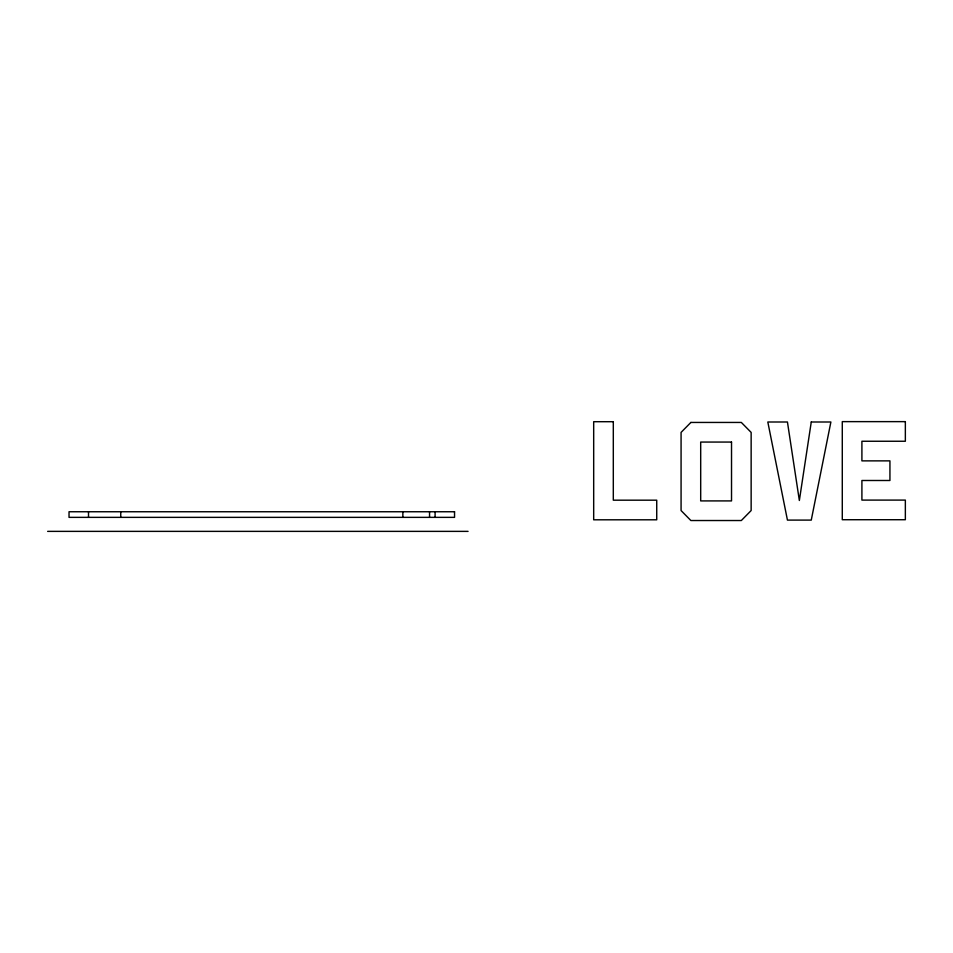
<?xml version="1.0" encoding="UTF-8"?>
<svg xmlns="http://www.w3.org/2000/svg" width="953" height="953" viewBox="0 0 953 953"><rect width="100%" height="100%" fill="white"/><g stroke="black" fill="none" stroke-linecap="round" stroke-linejoin="round"><path stroke-width="1.43" d="M47.65 531.369L468.066 531.369M435.092 511.749L435.092 517.36M429.553 511.749L429.553 517.36M402.857 511.749L402.857 517.36M120.745 511.749L120.745 517.36M88.51 511.749L88.51 517.36M811.265 422L799.353 500.48L787.44 422L767.82 422L787.44 520.1L811.265 520.1L830.885 422L811.265 422M690.877 422.441L681.073 432.412L681.073 510.546L690.877 520.529L741.327 520.529L751.143 510.546L751.143 432.412L741.327 422.441L690.877 422.441M613.303 421.702L593.683 421.702L593.683 519.802L656.736 519.802L656.736 500.182L613.303 500.182L613.303 421.702M905.35 421.631L842.285 421.631L842.285 519.719L905.35 519.719L905.35 500.099L861.905 500.099L861.905 480.491L889.935 480.491L889.935 460.871L861.905 460.871L861.905 441.251L905.35 441.251L905.35 421.631M731.523 442.061L700.693 442.061L700.693 500.909L731.523 500.909L731.523 442.061M454.545 511.749L69.033 511.749L69.033 517.36L454.545 517.36L454.545 511.749"/></g></svg>
